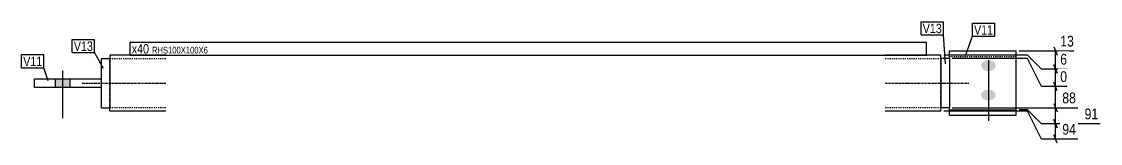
# Model space of a CAD drawing. Header units: millimetres. Extents: x 4 to 15612, y 7 to 422.
# Drawn here: x 13678 to 15612, y 12 to 229 of the extents above; entities that cross this region are included whole.
import ezdxf

# ---------------------------------------------------------------- set-up
doc = ezdxf.new("R2010")
doc.units = ezdxf.units.MM
doc.linetypes.add('DXK_LINE_DOT2', pattern=[3.9198, 1.9599, -1.9599])
doc.linetypes.add('DXK_LINE_DOT3', pattern=[5.9187, 2.979, -0.9799, 0.9799, -0.9799])
for name, color, linetype in [('MÅLSÆTNING', 7, 'Continuous'), ('STÅL', 7, 'Continuous'), ('TEKST', 7, 'Continuous')]:
    doc.layers.add(name, color=color, linetype=linetype)
doc.styles.add('Arial Narrow', font='ARIALN.TTF', dxfattribs={"height": 0.2})

msp = doc.modelspace()

# ---------------------------------------------------------------- hatches: boundary and pattern name
at = {"layer": 'STÅL', "linetype": 'Continuous'}
for points in [[(15411.3, 140.9), (15408.6, 141.2), (15406, 141.8), (15403.6, 142.8), (15401.6, 144.2), (15400, 145.8), (15398.9, 147.7), (15398.3, 149.7), (15398.3, 151.7), (15398.9, 153.7), (15400, 155.6), (15401.6, 157.2), (15403.6, 158.6), (15406, 159.6), (15408.6, 160.2), (15411.3, 160.4), (15414, 160.2), (15416.5, 159.6), (15418.9, 158.6), (15420.9, 157.2), (15422.5, 155.6), (15423.6, 153.7), (15424.2, 151.7), (15424.2, 149.7), (15423.6, 147.7), (15422.5, 145.8), (15420.9, 144.2), (15418.9, 142.8), (15416.5, 141.8), (15414, 141.2)], [(13738.3, 112), (13764.3, 112), (13764.3, 127), (13738.3, 127)], [(13738.3, 112), (13764.3, 112), (13764.3, 127), (13738.3, 127)], [(15411.3, 88.5), (15408.6, 88.7), (15406, 89.4), (15403.6, 90.4), (15401.6, 91.7), (15400, 93.4), (15398.9, 95.2), (15398.3, 97.2), (15398.3, 99.3), (15398.9, 101.3), (15400, 103.1), (15401.6, 104.8), (15403.6, 106.1), (15406, 107.2), (15408.6, 107.8), (15411.3, 108), (15414, 107.8), (15416.5, 107.2), (15418.9, 106.1), (15420.9, 104.8), (15422.5, 103.1), (15423.6, 101.3), (15424.2, 99.3), (15424.2, 97.2), (15423.6, 95.2), (15422.5, 93.4), (15420.9, 91.7), (15418.9, 90.4), (15416.5, 89.4), (15414, 88.7)]]:
    msp.add_hatch(color=96, dxfattribs=at).paths.add_polyline_path(points)

# ---------------------------------------------------------------- linework, layer by layer
at = {"layer": 'MÅLSÆTNING', "color": 7, "linetype": 'Continuous'}
for p, q in [((15466.3, 176.9), (15564.5, 176.9)), ((15528.6, 184.4), (15534.6, 169.4)), ((15531.6, 144.5), (15531.6, 176.9)), ((15481.6, 169.5), (15331.3, 169.5)), ((15481.6, 169.5), (15331.3, 169.5)), ((15481.6, 163.5), (15346.3, 163.5)), ((15481.6, 163.5), (15346.3, 163.5)), ((15506.6, 144.5), (15481.6, 169.5)), ((15506.6, 144.5), (15481.6, 169.5)), ((15506.6, 113.5), (15481.6, 163.5)), ((15506.6, 113.5), (15481.6, 163.5)), ((15552.3, 144.5), (15506.6, 144.5)), ((15552.3, 144.5), (15506.6, 144.5)), ((15534.6, 137), (15528.6, 152)), ((15528.6, 152), (15534.6, 137)), ((15531.6, 113.5), (15531.6, 144.5)), ((15534.6, 106), (15528.6, 121)), ((15534.6, 106), (15528.6, 121)), ((15552.3, 113.5), (15506.6, 113.5)), ((15552.3, 113.5), (15506.6, 113.5)), ((15531.6, 75.5), (15531.6, 113.5)), ((15528.6, 83), (15534.6, 68)), ((15528.6, 83), (15534.6, 68)), ((15481.6, 69.5), (15331.3, 69.5)), ((15346.3, 75.5), (15571.8, 75.5)), ((15346.3, 75.5), (15571.8, 75.5)), ((15481.6, 72), (15466.3, 72)), ((15481.6, 72), (15466.3, 72)), ((15506.6, 47), (15481.6, 72)), ((15506.6, 47), (15481.6, 72)), ((15506.6, 19.5), (15481.6, 69.5)), ((15531.6, 47), (15531.6, 75.5)), ((15611.8, 47), (15506.6, 47)), ((15611.8, 47), (15506.6, 47)), ((15534.6, 39.5), (15528.6, 54.5)), ((15528.6, 54.5), (15534.6, 39.5)), ((15531.6, 19.5), (15531.6, 47)), ((15571.8, 19.5), (15506.6, 19.5)), ((15534.6, 12), (15528.6, 27))]:
    msp.add_line(p, q, dxfattribs=at)
at = {"layer": 'STÅL', "color": 2, "linetype": 'Continuous'}
for p, q in [((15341.3, 163.5), (15341.3, 176.9)), ((15341.3, 176.9), (15461.3, 176.9)), ((15461.3, 62.1), (15461.3, 176.9)), ((13821.3, 75.5), (13821.3, 163.5)), ((13821.3, 163.5), (13836.3, 163.5)), ((13836.3, 169.5), (13836.3, 163.5)), ((13936.3, 169.5), (13836.3, 169.5)), ((13836.3, 163.5), (13836.3, 75.5)), ((15326.3, 169.5), (15226.3, 169.5)), ((15326.3, 168.6), (15326.3, 169.5)), ((15326.3, 163.5), (15326.3, 168.6)), ((15341.3, 163.5), (15326.3, 163.5)), ((15326.3, 163.5), (15326.3, 75.5)), ((15341.3, 163.5), (15341.3, 75.5)), ((13701.3, 112), (13701.3, 127)), ((13701.3, 127), (13821.3, 127)), ((13821.3, 112), (13821.3, 127)), ((13701.3, 112), (13821.3, 112)), ((13821.3, 75.5), (13836.3, 75.5)), ((13836.3, 70.4), (13836.3, 75.5)), ((13836.3, 69.5), (13836.3, 70.4)), ((13936.3, 69.5), (13836.3, 69.5)), ((15326.3, 69.5), (15226.3, 69.5)), ((15341.3, 75.5), (15326.3, 75.5)), ((15326.3, 69.5), (15326.3, 75.5)), ((15341.3, 62.1), (15341.3, 75.5)), ((15341.3, 72), (15461.3, 72)), ((15341.3, 62.1), (15461.3, 62.1))]:
    msp.add_line(p, q, dxfattribs=at)
at = {"layer": 'STÅL', "color": 7, "linetype": 'DXK_LINE_DOT2'}
for p, q in [((13836.3, 169.5), (13836.3, 168.6)), ((13836.3, 168.6), (13836.3, 166)), ((13836.3, 163.5), (13936.3, 163.5)), ((13836.3, 73), (13836.3, 163.5)), ((15226.3, 163.5), (15326.3, 163.5)), ((15326.3, 168.6), (15326.3, 169.5)), ((15326.3, 75.5), (15326.3, 163.5)), ((15341.3, 167), (15461.3, 167)), ((15341.3, 163.5), (15341.3, 75.5)), ((13936.3, 75.5), (13836.3, 75.5)), ((15326.3, 75.5), (15226.3, 75.5))]:
    msp.add_line(p, q, dxfattribs=at)
at = {"layer": 'STÅL', "color": 96, "linetype": 'Continuous'}
for p, q in [((15411.3, 160.6), (15411.3, 104.3)), ((13751.3, 142), (13751.3, 57)), ((13751.3, 142), (13751.3, 57)), ((13738.3, 127), (13738.3, 112)), ((13738.3, 127), (13738.3, 112)), ((13764.3, 127), (13764.3, 112)), ((13764.3, 127), (13764.3, 112)), ((15411.3, 108.2), (15411.3, 51.9))]:
    msp.add_line(p, q, dxfattribs=at)
at = {"layer": 'STÅL', "color": 7, "linetype": 'DXK_LINE_DOT3'}
for p, q in [((13786.3, 119.5), (13936.3, 119.5)), ((15226.3, 119.5), (15376.3, 119.5))]:
    msp.add_line(p, q, dxfattribs=at)

# ---------------------------------------------------------------- wipeouts: each hides what was drawn before it
at = {"color": 0}
for points in [[(15327.7, 208.7), (15327.7, 226.2), (15293.6, 226.2), (15293.6, 208.7)], [(15419.7, 206.1), (15419.7, 223.6), (15385.6, 223.6), (15385.6, 206.1)], [(13805.7, 177), (13805.7, 194.5), (13771.6, 194.5), (13771.6, 177)], [(13715, 149.8), (13715, 167.3), (13680.8, 167.3), (13680.8, 149.8)]]:
    msp.add_wipeout(points, dxfattribs=at).dxf.layer = 'TEKST'

# ---------------------------------------------------------------- next in the draw order: wipeouts: each hides what was drawn before it
at = {"color": 0, "linetype": 'Continuous'}
for points in [[(15568.5, 180.9), (15568.5, 208.9), (15536.1, 208.9), (15536.1, 180.9)], [(15572.1, 79.5), (15572.1, 107.5), (15539.8, 107.5), (15539.8, 79.5)]]:
    msp.add_wipeout(points, dxfattribs=at).dxf.layer = 'MÅLSÆTNING'
at = {"color": 0}
for points in [[(15327.7, 208.7), (15327.7, 226.2), (15293.6, 226.2), (15293.6, 208.7)], [(15419.7, 206.1), (15419.7, 223.6), (15385.6, 223.6), (15385.6, 206.1)], [(13805.7, 177), (13805.7, 194.5), (13771.6, 194.5), (13771.6, 177)], [(13906.3, 172.4), (13906.3, 189.9), (13875.4, 189.9), (13875.4, 172.4)], [(13715, 149.8), (13715, 167.3), (13680.8, 167.3), (13680.8, 149.8)]]:
    msp.add_wipeout(points, dxfattribs=at).dxf.layer = 'TEKST'

# ---------------------------------------------------------------- next in the draw order: linework, layer by layer
at = {"layer": 'TEKST', "color": 7, "linetype": 'Continuous'}
for p, q in [((15290.6, 229.2), (15330.7, 229.2)), ((15290.6, 205.7), (15290.6, 229.2)), ((15330.7, 205.7), (15330.7, 229.2)), ((15382.6, 226.6), (15422.7, 226.6)), ((15382.6, 203.1), (15382.6, 226.6)), ((15422.7, 203.1), (15422.7, 226.6)), ((13768.6, 197.5), (13808.7, 197.5)), ((13768.6, 174), (13768.6, 197.5)), ((13808.7, 174), (13808.7, 197.5)), ((15290.6, 205.7), (15330.7, 205.7)), ((15334.6, 154.2), (15330.7, 205.7)), ((15371, 169.9), (15382.6, 203.1)), ((15382.6, 203.1), (15422.7, 203.1)), ((13677.8, 170.3), (13718, 170.3)), ((13677.8, 146.8), (13677.8, 170.3)), ((13718, 146.8), (13718, 170.3)), ((13768.6, 174), (13808.7, 174)), ((13824.6, 145.6), (13808.7, 174)), ((13677.8, 146.8), (13718, 146.8)), ((13725.6, 123.7), (13718, 146.8))]:
    msp.add_line(p, q, dxfattribs=at)

# ---------------------------------------------------------------- next in the draw order: texts
at = {"layer": 'MÅLSÆTNING', "color": 3, "linetype": 'Continuous', "style": 'Arial Narrow'}
for s, p in [('13', (15540.1, 184.9)), ('88', (15543.8, 83.5))]:
    msp.add_text(s, height=19.09, dxfattribs=at).set_placement(p)
at = {"layer": 'TEKST', "color": 3, "style": 'Arial Narrow'}
for s, p in [('V13', (15293.6, 208.7)), ('V11', (15385.6, 206.1)), ('V13', (13771.6, 177)), ('V11', (13680.8, 149.8))]:
    msp.add_text(s, height=16.7, dxfattribs=at).set_placement(p)

# ---------------------------------------------------------------- next in the draw order: wipeouts: each hides what was drawn before it
at = {"color": 0, "linetype": 'Continuous'}
msp.add_wipeout([(15612.1, 51), (15612.1, 79), (15579.8, 79), (15579.8, 51)], dxfattribs=at).dxf.layer = 'MÅLSÆTNING'
at = {"color": 0}
msp.add_wipeout([(13906.3, 172.4), (13906.3, 189.9), (13875.4, 189.9), (13875.4, 172.4)], dxfattribs=at).dxf.layer = 'TEKST'

# ---------------------------------------------------------------- next in the draw order: linework, layer by layer
at = {"layer": 'TEKST', "color": 7, "linetype": 'Continuous'}
for p, q in [((13872.4, 169.4), (13872.4, 192.9)), ((13873.3, 169.5), (13872.4, 169.4))]:
    msp.add_line(p, q, dxfattribs=at)

# ---------------------------------------------------------------- next in the draw order: texts
at = {"layer": 'MÅLSÆTNING', "color": 3, "linetype": 'Continuous', "style": 'Arial Narrow'}
msp.add_text('91', height=19.09, dxfattribs=at).set_placement((15583.8, 55))

# ---------------------------------------------------------------- next in the draw order: wipeouts: each hides what was drawn before it
at = {"color": 0, "linetype": 'Continuous'}
for points in [[(15556.3, 148.5), (15556.3, 176.5), (15536.1, 176.5), (15536.1, 148.5)], [(15572.1, 23.5), (15572.1, 51.5), (15539.8, 51.5), (15539.8, 23.5)]]:
    msp.add_wipeout(points, dxfattribs=at).dxf.layer = 'MÅLSÆTNING'
at = {"color": 0}
msp.add_wipeout([(15297.1, 172.4), (15297.1, 184.9), (13911.6, 184.9), (13911.6, 172.4)], dxfattribs=at).dxf.layer = 'TEKST'

# ---------------------------------------------------------------- next in the draw order: texts
at = {"layer": 'MÅLSÆTNING', "color": 3, "linetype": 'Continuous', "style": 'Arial Narrow'}
for s, height, p in [('6', 19.1, (15540.1, 152.5)), ('94', 19.09, (15543.8, 27.5))]:
    msp.add_text(s, height=height, dxfattribs=at).set_placement(p)

# ---------------------------------------------------------------- next in the draw order: wipeouts: each hides what was drawn before it
at = {"color": 0}
msp.add_wipeout([(15297.1, 172.4), (15297.1, 184.9), (13911.6, 184.9), (13911.6, 172.4)], dxfattribs=at).dxf.layer = 'TEKST'

# ---------------------------------------------------------------- next in the draw order: linework, layer by layer
at = {"layer": 'TEKST', "color": 7, "linetype": 'Continuous'}
for p, q in [((13872.4, 192.9), (15300.1, 192.9)), ((15300.1, 169.4), (15300.1, 192.9)), ((13872.4, 169.4), (15300.1, 169.4))]:
    msp.add_line(p, q, dxfattribs=at)

# ---------------------------------------------------------------- next in the draw order: texts
at = {"layer": 'TEKST', "color": 3, "style": 'Arial Narrow'}
for s, height, p in [('x40', 16.7, (13875.4, 172.4)), ('RHS100X100X6', 11.93, (13911.6, 172.4))]:
    msp.add_text(s, height=height, dxfattribs=at).set_placement(p)

# ---------------------------------------------------------------- next in the draw order: wipeouts: each hides what was drawn before it
at = {"color": 0, "linetype": 'Continuous'}
msp.add_wipeout([(15556.3, 117.5), (15556.3, 145.5), (15536.1, 145.5), (15536.1, 117.5)], dxfattribs=at).dxf.layer = 'MÅLSÆTNING'

# ---------------------------------------------------------------- next in the draw order: texts
at = {"layer": 'MÅLSÆTNING', "color": 3, "linetype": 'Continuous', "style": 'Arial Narrow'}
msp.add_text('0', height=19.1, dxfattribs=at).set_placement((15540.1, 121.5))

doc.saveas('drawing.dxf')
